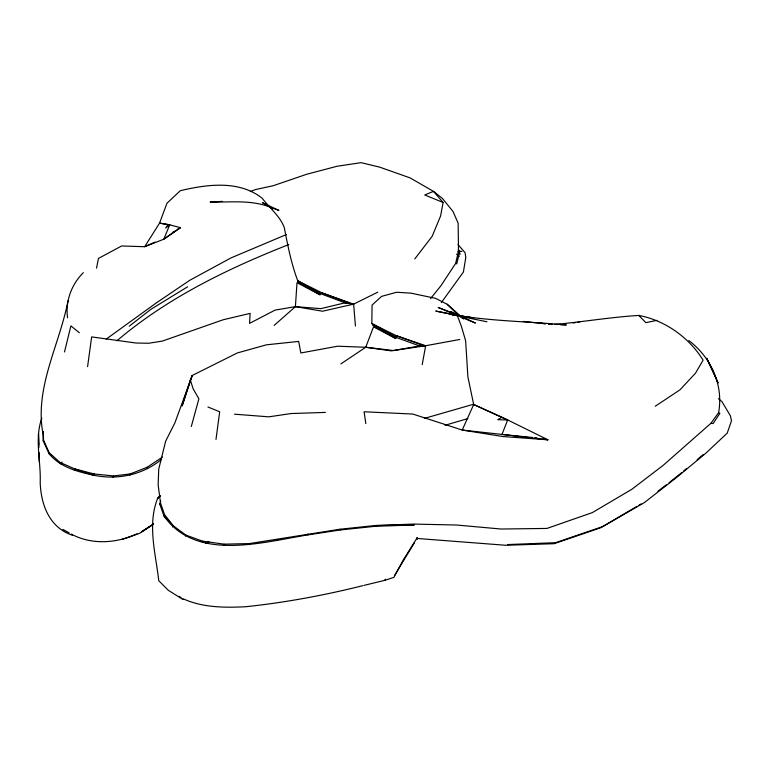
<?xml version="1.0" encoding="UTF-8"?>
<svg xmlns="http://www.w3.org/2000/svg" width="770" height="770" viewBox="0 0 770 770"><rect width="100%" height="100%" fill="white"/><g stroke="black" fill="none" stroke-linecap="round" stroke-linejoin="round"><path stroke-width="1.16" d="M459.7 339.483L425.666 345.73L419.881 346.067L396.531 337.558L371.843 323.573L372.054 305.084L381.574 296.373L396.598 292.253L411.093 293.178L435.55 298.337L447.178 304.246L463.781 318.896L460.816 317.24M160.689 500.943L159.804 504.206L163.981 515.958L173.144 525.689L185.888 535.112L202.51 541.156L224.051 544.159L249.316 543.582L340.013 529.231L375.067 525.544L413.596 524.081L456.629 525.024L501.029 529.029L546.96 528.432L592.322 512.608L631.775 489.335L663.191 465.33L710.912 423.308L718.603 412.672C723.656 384.894 711.028 357.376 688.784 340.523M274.178 325.383L295.411 306.643L296.999 282.715L320.128 294.862L297.644 281.849L320.455 293.639L344.989 302.831L353.623 304.14L377.772 292.177M422.22 364.614L425.666 345.73L422.846 345.403L393.374 350.523L365.75 347.26L337.587 346.211L300.839 352.978L298.683 341.418L266.439 344.816L237.324 352.958L192.211 375.49L174.857 422.971L165.656 441.152L158.716 469.209L158.148 484.888L160.526 503.06L164.472 514.514L163.981 515.958C195.907 561.879 262.31 542.224 307.856 534.909L307.923 533.976M202.404 542.215L202.51 541.156M160.959 459.777C142.075 475.138 116.857 480.268 93.218 475.109C77.067 471.635 59.954 466.986 49.03 453.655L49.126 452.606L43.486 439.92L43.399 431.7M83.343 272.667C71.514 284.419 65.219 301.166 67.568 317.789M215.985 439.429L219.681 411.777L207.929 406.993M87.588 366.597L91.649 336.904L135.972 343.016L148.687 343.256L162.393 341.081L223.088 319.791L250.115 313.38L249.567 323.371L275.054 310.108L295.411 306.643L320.869 308.655L344.989 302.831L353.623 304.14L355.451 326.066M250.279 191.489L255.698 189.507L273.254 185.705L306.73 174.251L337.116 166.243L361.053 162.662L379.6 167.119L410.102 177.899L433.462 191.364L443.087 202.443L440.623 215.908L432.191 236.246L414.77 258.951M96.529 268.133L98.473 258.412L121.66 245.967L144.664 246.718L163.817 239.181L180.44 227.631L169.708 224.83L159.534 223.146L144.664 246.718L155.078 242.069M49.03 453.655L43.255 440.998L43.486 439.92M430.526 298.664L440.883 285.814L455.619 263.446L458.516 251.155L458.14 223.165L453.02 211.49L442.384 198.4L433.462 191.364L424.722 194.974L443.087 202.443M64.497 351.967L70.898 325.883L79.358 332.756M67.991 300.878C59.54 345.075 34.4 387.377 42.928 433.548M223.762 545.218L224.051 544.159M191.316 426.484L198.881 398.812L193.126 388.773L190.354 380.091L192.211 375.49L182.095 405.992L190.354 380.091M41.821 418.254C34.342 438.823 41.051 461.192 40.194 482.453C40.974 505.014 49.501 527.614 72.457 535.285M129.687 475.485L130.169 473.954L147.234 467.236L162.48 457.053M59.492 463.405L59.848 462.347L49.126 452.606M417.167 537.749L417.244 538.846L417.167 537.749L403.355 559.828L393.922 577.356L384.74 580.339L364.181 585.344M74.401 470.326L74.882 468.959L94.306 474.002L113.546 475.937L130.169 473.954M340.86 363.883L365.75 347.26L373.498 326.875L395.934 338.627L372.488 325.065L396.531 337.558M447.178 304.246L456.514 313.438L461.374 326.345L465.629 340.735L467.9 376.944L473.685 404.519L507.661 419.948L501.992 434.424L462.221 430.055L412.768 414.039L364.094 411.777L365.827 423.606M320.455 293.639L297.788 280.819C291.175 263.552 287.797 245.457 284.245 227.391C279.693 215.696 269.567 208.054 262.214 198.265C239.201 179.988 206.918 184.309 180.305 190.71L166.994 203.213L159.534 223.146L169.708 224.83L163.817 239.181L180.44 227.631L177.427 229.47M113.017 477.198L113.546 475.937M185.416 536.113L185.888 535.112M60.984 464.223L62.014 462.067M172.519 526.969L173.144 525.689L164.472 514.514M384.74 580.339L385.385 579.232M394.789 574.988L414.549 542.581M159.804 504.206L160.526 503.06M168.004 224.619L165.694 227.997L169.708 224.83M441.383 302.523L463.405 272.022L465.792 257.459L465.07 252.656L458.015 244.591M94.306 474.002L93.218 475.109L74.882 468.959L59.848 462.347M160.102 495.909L157.6 498.45C147.166 524.726 155.771 553.794 158.745 580.676L168.37 590.349L182.942 599.474M681.912 472.433L669.12 482.684M683.702 470.942L686.388 468.689M697.12 459.69L703.376 454.435M116.867 340.812C167.321 297.913 227.593 268.663 288.827 244.542M129.264 326.172L151.064 309.194L187.678 286.767M657.917 491.25L666.319 484.831M106.25 339.089L156.32 302.899L189.834 280.242L230.962 257.931L286.296 234.59M655.241 406.242L680.045 389.784L695.503 373.161L703.106 360.148C688.919 337.414 665.232 320.407 638.782 315.431C610.533 317.163 582.601 321.947 554.429 324.507M153.586 524.11L139.63 533.321L122.141 539.414M153.499 524.072L141.362 531.887L153.297 524.293M172.393 232.54L174.405 231.308M636.982 506.362L600.533 527.816L554.102 543.697L505.755 545.275L416.753 538.432L417.244 538.846M639.013 505.168L641.035 503.975M501.819 417.35L497.757 419.717L507.661 419.948L547.942 439.805L503.003 436.542L462.221 430.055L473.685 404.519L507.661 419.948M205.725 543.197L208.997 541.734M136.973 533.841C116.511 543.389 91.495 545.121 71.283 534.072M467.842 418.591L444.906 425.3M473.512 404.26L424.337 418.408M363.036 585.614C324.497 595.268 285.304 602.554 245.794 606.721C224.725 607.809 202.51 607.665 183.01 598.733M656.916 320.368L645.857 322.649L638.782 315.431M573.246 322.996L575.585 322.572M577.924 322.149L580.262 321.735M307.856 534.909L340.369 529.952L375.394 526.285L414.308 524.986L375.067 525.544L375.394 526.285M461.971 251.386L458.516 251.155M222.299 201.365L210.095 202.106C230.249 202.375 251.386 199.565 270.559 207.323M507.546 544.573L555.507 542.696L602.92 526.507L644.403 502.569L677.658 476.601L705.859 453.183L727.226 433.135L731.5 420.795L730.393 415.771L721.952 401.632L718.4 398.687M325.392 412.412L291.041 413.548L268.826 416.839L234.523 414.183M560.387 324.786L566.335 324.921C530.52 321.696 494.523 321.234 458.93 315.71L473.415 317.923L459.719 315.729M532.484 437.514L501.992 434.424L547.942 439.805L543.043 438.582M534.832 437.745L537.181 437.986M523.215 321.417L545.17 323.766M548.635 324.132L552.1 324.507L548.818 324.132M541.06 323.265L545.497 323.766M710.912 423.308L713.107 423.577L719.873 413.317L718.603 412.672M365.75 347.26L391.266 350.879L425.666 345.73L396.021 335.576L371.843 323.573M457.775 315.479L435.791 311.08L456.292 315.18M295.411 306.643L322.563 311.224L353.623 304.14L322.303 293.004L297.788 280.819M457.65 315.767L449.439 314.083L457.881 315.527L450.931 311.715L456.254 314.179M449.439 314.083L458.198 315.864M460.383 316.306L462.568 316.749L458.131 315.055M459.998 316.249L486.967 321.783M455.619 263.446L456.735 263.831L459.786 251.52L458.131 249.875M396.021 335.576L422.846 345.403M273.697 208.487L278.942 210.422L267.614 205.09M322.303 293.004L349.744 303.207M455.907 314.208L438.159 307.451L457.9 315.71M461.182 317.096L475.436 323.063L459.459 315.661M265.554 204.127L262.474 202.674L272.907 208.94M62.87 529.394L69.175 532.907M178.977 596.317L180.988 597.53M456.6 254.11L459.093 256.487M457.823 251.636L460.306 254.081M340.013 529.231L340.369 529.952M277.239 539.626L277.604 540.54M249.316 543.582L249.557 544.65M147.234 467.236L147.542 468.622M42.908 431.97L43.255 440.998M38.827 445.031L38.5 433.693L38.904 447.784M39.039 452.481L39.299 461.885M160.102 495.986L157.6 498.45L160.083 496.053M712.577 370.428L706.696 358.271L718.102 382.969L712.577 370.428"/></g></svg>
